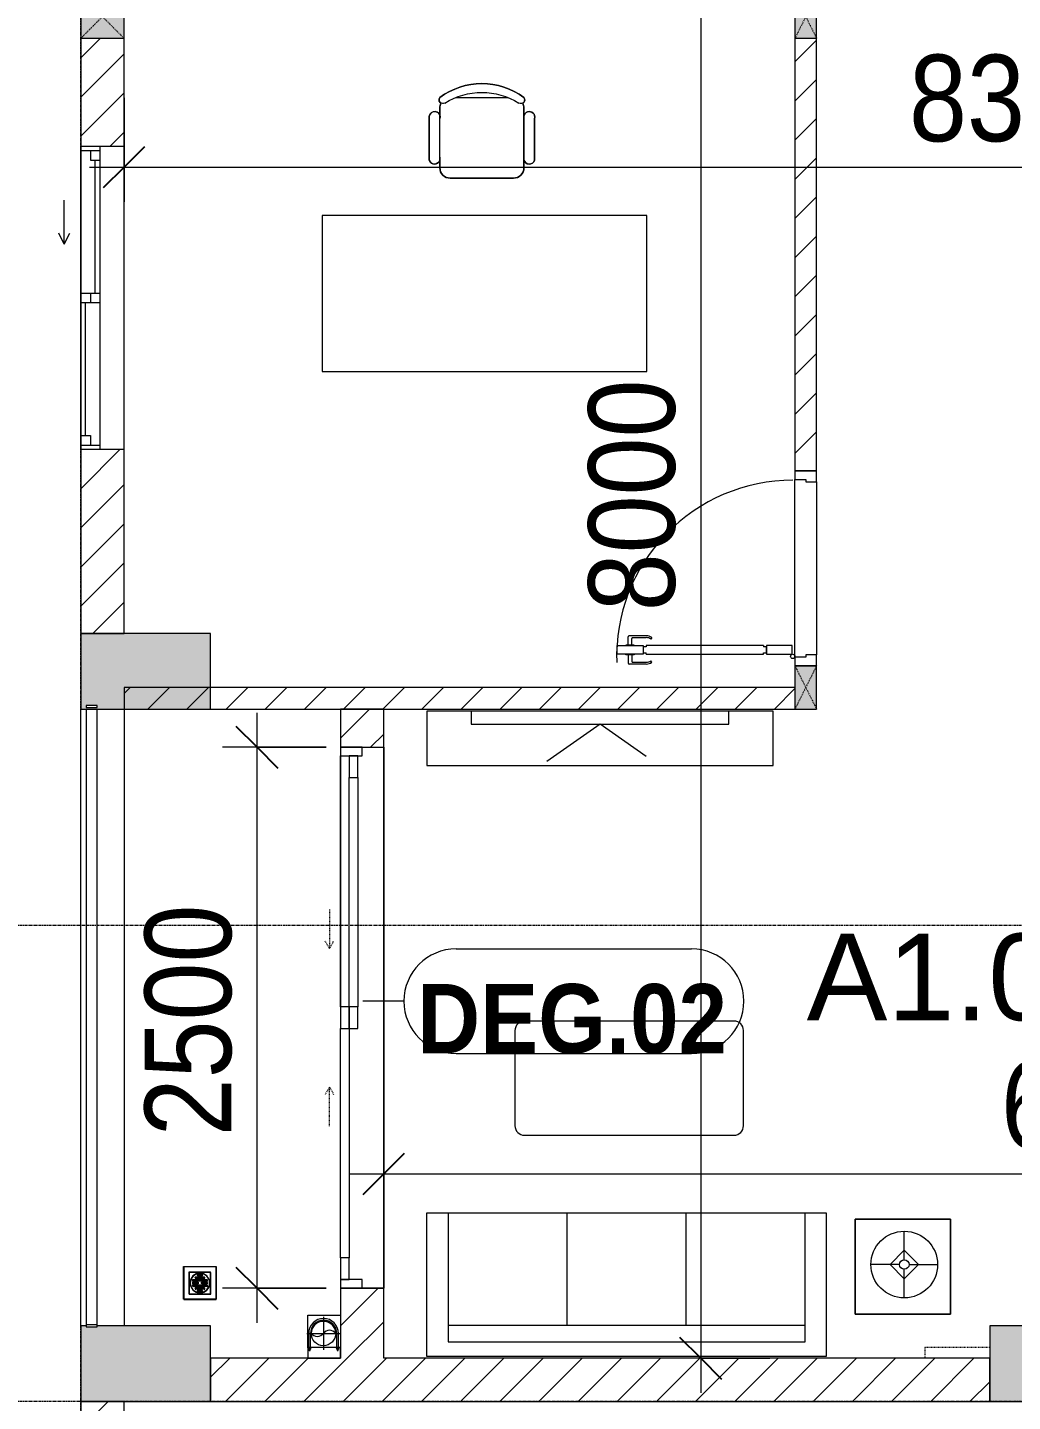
# Model space of a CAD drawing. Header units: millimetres. Extents: x 1591 to 239055, y -15958 to 83255.
# Drawn here: x 129286 to 133838, y 37037 to 43387 of the extents above; entities that cross this region are included whole.
import ezdxf

# ---------------------------------------------------------------- set-up
doc = ezdxf.new("R2010")
doc.units = ezdxf.units.MM
for name, pattern in [('Dash', [6, 3, -3]), ('Dash 1_8_', [6.35, 3.175, -3.175]), ('Grid Line', [22.225, 12.7, -3.175, 3.175, -3.175]), ('IMPORT-CENTER _2_', [40.64, 25.4, -5.08, 5.08, -5.08])]:
    doc.linetypes.add(name, pattern=pattern)
for name, color, linetype, lineweight in [('0-1', 250, 'Continuous', 5), ('A-ANNO-DIMS', 211, 'Continuous', 9), ('A-ANNO-DIMS-160', 211, 'Continuous', 9), ('A-AREA', 32, 'Dash 1_8_', 9), ('A-AREA-IDEN', 2, 'Continuous', 9), ('A-DETL-GENF-1', 9, 'Continuous', 9), ('A-DOOR', 31, 'Continuous', 9), ('A-DOOR-1', 254, 'Continuous', 9), ('A-DOOR-2', 9, 'Continuous', 9), ('A-DOOR-FRAM', 31, 'Continuous', 9), ('A-DOOR-HDLN', 31, 'Dash', 9), ('A-DOOR-IDEN', 31, 'Continuous', 9), ('A-FLOR-2', 9, 'Continuous', 9), ('A-FLOR-HRAL', 11, 'Continuous', 9), ('A-GLAZ', 151, 'Continuous', 9), ('A-WALL', 113, 'Continuous', 9), ('A-WALL-1', 253, 'Continuous', 18), ('A-WALL-2', 9, 'Continuous', 9), ('A-WALL-3', 113, 'Continuous', 18), ('A-WALL-PATT-1', 10, 'Continuous', 9), ('A-WALL-PATT-2', 111, 'Continuous', 9), ('G-IMPT', 8, 'Continuous', 9), ('G-IMPT-2', 8, 'IMPORT-CENTER _2_', 9), ('I-FURN', 30, 'Continuous', 9), ('I-FURN-1', 254, 'Continuous', 9), ('M-EQPM', 50, 'Continuous', 9), ('M-EQPM-1', 254, 'Continuous', 9), ('S-COLS', 52, 'Continuous', 9), ('S-COLS-1', 52, 'Continuous', 5), ('S-COLS-2', 250, 'Continuous', 18), ('S-COLS-3', 254, 'Continuous', 9), ('S-COLS-4', 253, 'Continuous', 18), ('S-COLS-5', 52, 'Continuous', 18), ('S-COLS-HDLN', 52, 'Dash', 9), ('S-COLS-HDLN-1', 9, 'Dash', 9), ('S-GRID-1', 1, 'Grid Line', 9)]:
    doc.layers.add(name, color=color, linetype=linetype, lineweight=lineweight)
doc.styles.add('Arial_13', font='arial_0.ttf', dxfattribs={"height": 400})
doc.styles.add('Arial_B_5', font='arialbd_0.ttf', dxfattribs={"width": 0.9, "height": 320})
doc.styles.add('UTM Avo', font='UTM Avo.ttf', dxfattribs={"width": 0.9, "height": 400})
doc.dimstyles.new('1_Dim_chi_tiet_2_5', dxfattribs={"dimscale": 304.8, "dimtxt": 399.720379, "dimasz": 0.629921, "dimexe": 0.524934, "dimexo": 0.0625, "dimgap": 0.052493, "dimtad": 1, "dimdec": 0, "dimrnd": 5, "dimzin": 0, "dimdsep": 46, "dimtxsty": 'UTM Avo', "dimblk1": 'OBLIQUE', "dimblk2": 'OBLIQUE', "dimsah": 1, "dimcen": 0.09, "dimdle": 0.524934, "dimazin": 0, "dimtfac": 1, "dimtdec": 4, "dimtix": 1, "dimtmove": 0, "dimatfit": 3, "dimfxl": 1.049869, "dimfxlon": 1, "dimtvp": 1, "dimtolj": 1, "dimtzin": 0, "dimarcsym": 2})
doc.dimstyles.new('1_Dim_chi_tiet_2_5_1', dxfattribs={"dimscale": 304.8, "dimtxt": 399.720379, "dimasz": 0.629921, "dimexe": 0.524934, "dimexo": 0.0625, "dimgap": 0.052493, "dimtad": 1, "dimdec": 0, "dimrnd": 5, "dimzin": 0, "dimdsep": 46, "dimtxsty": 'UTM Avo', "dimblk1": 'OBLIQUE', "dimblk2": 'OBLIQUE', "dimsah": 1, "dimcen": 0.09, "dimdle": 0.524934, "dimazin": 0, "dimtfac": 1, "dimtdec": 4, "dimtix": 1, "dimtmove": 0, "dimatfit": 3, "dimfxl": 1.049869, "dimfxlon": 1, "dimtvp": 1, "dimtolj": 1, "dimtzin": 0, "dimarcsym": 2})
pattern_1 = [(45, (0, 0), (-90.50967, 90.50967), [])]
pattern_2 = [(45, (95879.7, 0), (-90.50967, 90.50967), [])]

# ---------------------------------------------------------------- blocks, each defined once
blk = doc.blocks.new('NCV_TKTC_KET CAU_rvt-1-TKCS_MB TẦNG 6-8')
at = {"layer": 'S-COLS-1'}
h = blk.add_hatch(color=256, dxfattribs=at)
h.paths.add_polyline_path([(33652.6, 40236.9), (34252.6, 40236.9), (34252.6, 40586.9), (33652.6, 40586.9)])
h.paths.add_polyline_path([(33727.6, 40243.7), (33677.6, 40243.7), (33677.6, 40253.7), (33727.6, 40253.7)])
for points in [[(33652.6, 37036.9), (34252.6, 37036.9), (34252.6, 37386.9), (33727.6, 37386.9), (33727.6, 37381.9), (33677.6, 37381.9), (33677.6, 37386.9), (33652.6, 37386.9), (33652.6, 37376.6)], [(38852.6, 37036.9), (38852.6, 37386.9), (37852.6, 37386.9), (37852.6, 37036.9), (38381.5, 37036.9)]]:
    blk.add_hatch(color=256, dxfattribs=at).paths.add_polyline_path(points)
at = {"layer": 'S-COLS-2'}
for p, q in [((34252.6, 40586.9), (33652.6, 40586.9)), ((33652.6, 40586.9), (33652.6, 40236.9)), ((34252.6, 40236.9), (34252.6, 40586.9)), ((33652.6, 40236.9), (34252.6, 40236.9)), ((33677.6, 37386.9), (33652.6, 37386.9)), ((33652.6, 37386.9), (33652.6, 37036.9)), ((34252.6, 37386.9), (33727.6, 37386.9)), ((34252.6, 37036.9), (34252.6, 37386.9)), ((38852.6, 37386.9), (37852.6, 37386.9)), ((37852.6, 37386.9), (37852.6, 37036.9)), ((33652.6, 37036.9), (34252.6, 37036.9)), ((37852.6, 37036.9), (38852.6, 37036.9))]:
    blk.add_line(p, q, dxfattribs=at)
blk = doc.blocks.new('DOOR_CW_01 CANH MO-PANEL KINH - DIW_01-900x2200-CỬA GỖ VÂN LAMINATE-553393-TKCS_MB TẦNG 6-8')
at = {"layer": 'A-DETL-GENF-1'}
for p, q in [((-399, 831.8), (-397, 831.8)), ((-399, 792.2), (-399, 831.8)), ((-397, 872), (-357, 872)), ((-397, 752), (-397, 872)), ((-397, 792.2), (-397, 831.8)), ((-357, 872), (-357, 752)), ((-357, 792.2), (-357, 831.8)), ((-355, 831.8), (-357, 831.8)), ((-355, 792.2), (-355, 831.8)), ((-442, 737), (-442, 816.5)), ((-399, 820.5), (-438, 820.5)), ((-434, 799.5), (-434, 737)), ((-399, 803.5), (-430, 803.5)), ((-397, 792.2), (-399, 792.2)), ((-357, 792.2), (-355, 792.2)), ((-355, 820.5), (-316, 820.5)), ((-355, 803.5), (-324, 803.5)), ((-320, 799.5), (-320, 737)), ((-312, 737), (-312, 816.5)), ((-433.9, 711.2), (-427.3, 715.8)), ((-357, 752), (-397, 752)), ((-397, 738), (-391, 738)), ((-397, 738), (-397, 196)), ((-363, 752), (-391, 752)), ((-391, 752), (-391, 738)), ((-363, 738), (-363, 752)), ((-357, 738), (-363, 738)), ((-357, 196), (-357, 738)), ((-320.1, 711.2), (-326.7, 715.8)), ((-397, 196), (-391, 196)), ((-391, 196), (-391, 182)), ((-357, 196), (-363, 196)), ((-363, 182), (-363, 196)), ((-357, 182), (-397, 182)), ((-397, 182), (-397, 62)), ((-391, 182), (-363, 182)), ((-357, 62), (-357, 182)), ((-397, 62), (-357, 62))]:
    blk.add_line(p, q, dxfattribs=at)
blk.add_circle((-407, 60), 10, dxfattribs=at)
for centre, radius, start, end in [((-407, 60), 814, 360, 92), ((-438, 816.5), 4, 90, 180), ((-430, 799.5), 4, 90, 180), ((-324, 799.5), 4, 360, 90), ((-316, 816.5), 4, 0, 90), ((-397, 737), 45, 180, 215), ((-397, 737), 37, 180, 215), ((-357, 737), 37, 325, 0), ((-357, 737), 45, 325, 0)]:
    blk.add_arc(centre, radius, start, end, dxfattribs=at)
at = {"layer": 'A-DOOR-2'}
for p, q in [((-410, 50), (-450, 50)), ((-450, 50), (-450, -50)), ((-410, 0), (-410, 50)), ((-400, 0), (-410, 0)), ((-407, 50), (-382, 50)), ((-400, -50), (-400, 0)), ((410, 0), (400, 0)), ((400, 0), (400, -50)), ((450, 50), (410, 50)), ((410, 50), (410, 0)), ((450, -50), (450, 50)), ((-450, -50), (-400, -50)), ((400, -50), (450, -50))]:
    blk.add_line(p, q, dxfattribs=at)
blk = doc.blocks.new('BAN LV A - BAN LV A_dwg_ban hoc2-348006-TKCS_MB TẦNG 6-8')
at = {"layer": 'I-FURN'}
for p, q in [((-194.4, 388.8), (-194.4, 113.4)), ((145.8, 437.4), (-145.8, 437.4)), ((194.4, 113.4), (194.4, 388.8)), ((-243, 354.4), (-243, 162)), ((194.4, 351.4), (194.4, 150.8)), ((243.7, 162), (243.7, 354.4)), ((-120.5, 64.8), (120.5, 64.8))]:
    blk.add_line(p, q, dxfattribs=at)
at = {"layer": 'I-FURN', "flags": 128}
blk.add_lwpolyline([(-737.8, 610.5), (-737.8, 1330.5), (-154.9, 1330.5), (762.2, 1330.5), (762.2, 610.5)], close=True, dxfattribs=at)
at = {"layer": 'I-FURN'}
for centre, radius, start, end in [((-145.8, 388.8), 48.6, 90, 180), ((145.8, 388.8), 48.6, 360, 90), ((-218.7, 347.3), 25.3, 343.7398, 163.7398), ((219.4, 347.3), 25.3, 16.2602, 170.70537), ((-218.7, 154.9), 25.3, 163.7398, 16.2602), ((219.4, 154.9), 25.3, 189.29463, 16.2602), ((-180.2, 75.4), 17.8, 57.97259, 216.69006), ((-145.8, 113.4), 48.6, 180, 207.58444), ((0, 324), 324, 233.1301, 306.8699), ((0, 359.3), 318.2, 237.57575, 302.42425), ((180.2, 75.4), 17.8, 323.30994, 122.02741), ((145.8, 113.4), 48.6, 332.41556, 0)]:
    blk.add_arc(centre, radius, start, end, dxfattribs=at)
blk = doc.blocks.new('BAN LV A - BAN LV A_dwg-348005-TKCS_MB TẦNG 6-8')
at = {"extrusion": (0, 0, -1), "zscale": -1, "rotation": 180}
blk.add_blockref('BAN LV A - BAN LV A_dwg_ban hoc2-348006-TKCS_MB TẦNG 6-8', (-729, 1383.7), dxfattribs=at)
blk = doc.blocks.new('BAN LV A - BAN LV A-348231-TKCS_MB TẦNG 6-8')
at = {"layer": 'I-FURN-1'}
for p, q in [((534.6, 1270.3), (534.6, 1235.9)), ((923.4, 1232.9), (923.4, 1270.3)), ((486, 1221.7), (486, 1029.3)), ((972.7, 1029.3), (972.7, 1221.7)), ((534.6, 1029.3), (534.6, 994.9)), ((923.4, 994.9), (923.4, 1032.3)), ((583.2, 946.3), (874.8, 946.3)), ((1491.2, 773.2), (-8.8, 773.2)), ((-8.8, 773.2), (-8.8, 53.2)), ((1491.2, 53.2), (1491.2, 773.2)), ((-8.8, 53.2), (1491.2, 53.2))]:
    blk.add_line(p, q, dxfattribs=at)
for centre, radius, start, end in [((729, 1059.7), 324, 53.1301, 126.8699), ((548.9, 1308.3), 17.8, 143.30994, 240.59603), ((583.2, 1270.3), 48.6, 152.41556, 180), ((909.2, 1308.3), 17.8, 299.40397, 36.69006), ((874.8, 1270.3), 48.6, 360, 27.58444), ((510.3, 1228.8), 25.3, 16.2602, 196.2602), ((948.4, 1228.8), 25.3, 343.7398, 170.70537), ((510.3, 1036.4), 25.3, 196.2602, 343.7398), ((948.4, 1036.4), 25.3, 189.29463, 343.7398), ((583.2, 994.9), 48.6, 180, 270), ((874.8, 994.9), 48.6, 270, 360)]:
    blk.add_arc(centre, radius, start, end, dxfattribs=at)
blk.add_blockref('BAN LV A - BAN LV A_dwg-348005-TKCS_MB TẦNG 6-8', (0, 0))
blk = doc.blocks.new('THU NUOC - THU NUOC-455054-TKCS_MB TẦNG 6-8')
at = {"layer": 'M-EQPM-1'}
for p, q in [((-66.3, -70.6), (-66.3, 79.4)), ((-66.3, 79.4), (83.7, 79.4)), ((83.7, 79.4), (83.7, -70.6)), ((58.7, 54.4), (-41.3, 54.4)), ((-41.3, 54.4), (-41.3, -45.6)), ((-23.3, 19.6), (40.9, 19.6)), ((40.9, 13.6), (-23.3, 13.6)), ((-23.3, 7.2), (0.7, 7.2)), ((0.7, 1.2), (-23.3, 1.2)), ((-11, 32.1), (28.5, 32.1)), ((28.5, 26.1), (-11, 26.1)), ((-1.1, 44.5), (18.5, 44.5)), ((18.5, 38.5), (-1.1, 38.5)), ((0.7, 7.2), (0.7, 1.2)), ((16.7, 1.2), (16.7, 7.2)), ((16.7, 7.2), (40.9, 7.2)), ((40.9, 1.2), (16.7, 1.2)), ((58.7, -45.6), (58.7, 54.4)), ((-41.3, -45.6), (58.7, -45.6)), ((-23.3, -4.8), (40.9, -4.8)), ((40.9, -10.8), (-23.3, -10.8)), ((-11, -17.3), (28.5, -17.3)), ((28.5, -23.3), (-11, -23.3)), ((-1.1, -29.6), (18.5, -29.6)), ((18.5, -35.6), (-1.1, -35.6)), ((83.7, -70.6), (-66.3, -70.6))]:
    blk.add_line(p, q, dxfattribs=at)
for centre, radius, start, end in [((8.7, 4.4), 45, 0, 180), ((8.7, 4.4), 45, 360, 180), ((8.7, 4.4), 45, 180, 0), ((8.7, 4.4), 45, 180, 360), ((-23.3, 16.6), 3, 90, 270), ((-23.3, 4.2), 3, 90, 270), ((-11, 29.1), 3, 90, 270), ((-1.1, 41.5), 3, 90, 270), ((18.5, 41.5), 3, 270, 90), ((28.5, 29.1), 3, 270, 90), ((40.9, 16.6), 3, 270, 90), ((40.9, 4.2), 3, 270, 90), ((-23.3, -7.8), 3, 90, 270), ((-11, -20.3), 3, 90, 270), ((-1.1, -32.6), 3, 90, 270), ((18.5, -32.6), 3, 270, 90), ((28.5, -20.3), 3, 270, 90), ((40.9, -7.8), 3, 270, 90)]:
    blk.add_arc(centre, radius, start, end, dxfattribs=at)
blk = doc.blocks.new('G1_SOF - BO TRU - 100x200-745959-TKCS_MB TẦNG 6-8')
at = {"layer": 'S-COLS'}
blk.add_hatch(color=256, dxfattribs=at).paths.add_polyline_path([(-50, 100), (-50, -100), (50, -100), (50, 100)])
at = {"layer": 'S-COLS-4'}
for p, q in [((50, 100), (-50, 100)), ((-50, 100), (-50, -100)), ((50, -100), (50, 100)), ((-50, -100), (50, -100))]:
    blk.add_line(p, q, dxfattribs=at)
at = {"layer": 'S-COLS-HDLN-1'}
for p, q in [((50, 100), (-50, -100)), ((-50, 100), (50, -100))]:
    blk.add_line(p, q, dxfattribs=at)
blk = doc.blocks.new('LOBBY_SOFA_1 - LOBBY_SOFA_1-901220-TKCS_MB TẦNG 6-8')
at = {"layer": 'I-FURN'}
for p, q in [((-2556, 0), (-2556, -660)), ((-708, 0), (-2556, 0)), ((-708, -660), (-708, 0)), ((-2457, -66), (-2457, -660)), ((-807, -66), (-2457, -66)), ((-807, -660), (-807, -66)), ((-807, -143), (-2457, -143)), ((-1907, -143), (-1907, -660)), ((-1357, -143), (-1357, -660)), ((-3128.2, -193.5), (-2688.2, -193.5)), ((-3128.2, -633.5), (-3128.2, -193.5)), ((-2688.2, -193.5), (-2688.2, -633.5)), ((-2915.4, -269), (-2915.4, -401)), ((-2915.4, -357), (-2981.4, -423)), ((-2849.4, -423), (-2915.4, -357)), ((-2937.4, -423), (-3069.4, -423)), ((-2981.4, -423), (-2915.4, -489)), ((-2915.4, -489), (-2849.4, -423)), ((-2893.4, -423), (-2761.4, -423)), ((-2915.4, -445), (-2915.4, -577)), ((-2688.2, -633.5), (-3128.2, -633.5)), ((-2556, -660), (-708, -660)), ((-2172.3, -1064.5), (-2172.3, -1504.5)), ((-1160.3, -1020.5), (-2128.3, -1020.5)), ((-1116.3, -1504.5), (-1116.3, -1064.5)), ((-2128.3, -1548.5), (-1160.3, -1548.5))]:
    blk.add_line(p, q, dxfattribs=at)
for radius in [154, 22]:
    blk.add_circle((-2915.4, -423), radius, dxfattribs=at)
for centre, start, end in [((-2128.3, -1064.5), 90, 180), ((-1160.3, -1064.5), 0, 90), ((-2128.3, -1504.5), 180, 270), ((-1160.3, -1504.5), 270, 0)]:
    blk.add_arc(centre, 44, start, end, dxfattribs=at)
at = {"layer": 'I-FURN-1'}
for p, q in [((-708, 0), (-2556, 0)), ((-2556, 0), (-2556, -660)), ((-708, -660), (-708, 0)), ((-2688.2, -193.5), (-3128.2, -193.5)), ((-3128.2, -193.5), (-3128.2, -633.5)), ((-2688.2, -633.5), (-2688.2, -193.5)), ((-3128.2, -633.5), (-2688.2, -633.5)), ((-2556, -660), (-708, -660)), ((-2172.3, -1064.5), (-2172.3, -1504.5)), ((-1160.3, -1020.5), (-2128.3, -1020.5)), ((-1116.3, -1504.5), (-1116.3, -1064.5)), ((-2128.3, -1548.5), (-1160.3, -1548.5))]:
    blk.add_line(p, q, dxfattribs=at)
for centre, start, end in [((-2128.3, -1064.5), 90, 180), ((-1160.3, -1064.5), 0, 90), ((-2128.3, -1504.5), 180, 270), ((-1160.3, -1504.5), 270, 0)]:
    blk.add_arc(centre, 44, start, end, dxfattribs=at)
blk = doc.blocks.new('RES_BAN AN - RES_BAN AN-901223-TKCS_MB TẦNG 6-8')
at = {"layer": 'I-FURN-1'}
for p, q in [((1600, 0), (0, 0)), ((0, 0), (0, -250)), ((1600, -250), (1600, 0)), ((0, -250), (1600, -250))]:
    blk.add_line(p, q, dxfattribs=at)
blk = doc.blocks.new('KE TIVI-2 - KE TIVI-2-885819-TKCS_MB TẦNG 6-8')
at = {"layer": 'I-FURN-1'}
for p, q in [((-595.6, 0), (-595.6, -60)), ((595.6, 0), (-595.6, 0)), ((-595.6, -60), (595.6, -60)), ((0, -60), (-245.7, -232.1)), ((213, -209.1), (0, -60)), ((595.6, -60), (595.6, 0))]:
    blk.add_line(p, q, dxfattribs=at)
blk = doc.blocks.new('NCV_TKTC_TANG 6 - 8_rvt-2-TKCS_MB TẦNG 6-8')
at = {"layer": 'A-WALL-PATT-1'}
h = blk.add_hatch(dxfattribs=at)
h.set_pattern_fill('FP_1', color=256, style=0, pattern_type=2)
h.set_pattern_definition(pattern_1)
h.paths.add_polyline_path([(37052.6, 40436.9), (37052.6, 40437.3), (36953, 40436.9)])
h.paths.add_polyline_path([(36952.6, 41337.3), (37052.6, 41337.3), (37052.6, 43336.5), (36952.6, 43336.5), (36952.6, 41609.2)])
h = blk.add_hatch(dxfattribs=at)
h.set_pattern_fill('FP_1', color=256, style=0, pattern_type=2)
h.set_pattern_definition(pattern_1)
h.paths.add_polyline_path([(36952.6, 40236.9), (36952.6, 40336.9), (33852.6, 40336.9), (33852.6, 40236.9), (36769.5, 40236.9)])
at = {"layer": 'A-FLOR-2'}
for p, q in [((36952.6, 40477.3), (36952.6, 41297.3)), ((37052.6, 41287.3), (37052.6, 40487.3)), ((34852.6, 40020.3), (34852.6, 38860.3)), ((35052.6, 40060.3), (35052.6, 37560.3)), ((35052.6, 37560.7), (35052.6, 40060.3)), ((34952.6, 37560.7), (35052.6, 37560.7))]:
    blk.add_line(p, q, dxfattribs=at)
at = {"layer": 'A-WALL-1'}
for p, q in [((36952.6, 43336.5), (36952.6, 41337.3)), ((37052.6, 43336.5), (36952.6, 43336.5)), ((37052.6, 41337.3), (37052.6, 43336.5)), ((36952.6, 41337.3), (37052.6, 41337.3)), ((37052.6, 40437.3), (36952.6, 40437.3)), ((36952.6, 40336.9), (33852.6, 40336.9)), ((33852.6, 40336.9), (33852.6, 40236.9)), ((33852.6, 40236.9), (36952.6, 40236.9))]:
    blk.add_line(p, q, dxfattribs=at)
at = {"layer": 'A-WALL-2'}
for p, q in [((36952.6, 40477.3), (36952.6, 41297.3)), ((37052.6, 41287.3), (37052.6, 40487.3))]:
    blk.add_line(p, q, dxfattribs=at)
at = {"layer": 'A-DOOR-1', "rotation": 89.99999999999889}
blk.add_blockref('DOOR_CW_01 CANH MO-PANEL KINH - DIW_01-900x2200-CỬA GỖ VÂN LAMINATE-553393-TKCS_MB TẦNG 6-8', (37002.6, 40887.3), dxfattribs=at)
at = {"layer": 'I-FURN-1'}
for name, p in [('BAN LV A - BAN LV A-348231-TKCS_MB TẦNG 6-8', (34776.9, 41744.2)), ('RES_BAN AN - RES_BAN AN-901223-TKCS_MB TẦNG 6-8', (35252.2, 40226.9)), ('KE TIVI-2 - KE TIVI-2-885819-TKCS_MB TẦNG 6-8', (36052.2, 40226.9))]:
    blk.add_blockref(name, p, dxfattribs=at)
at = {"layer": 'I-FURN-1', "rotation": 180}
blk.add_blockref('LOBBY_SOFA_1 - LOBBY_SOFA_1-901220-TKCS_MB TẦNG 6-8', (34542.6, 37246.9), dxfattribs=at)
at = {"layer": 'M-EQPM-1'}
blk.add_blockref('THU NUOC - THU NUOC-455054-TKCS_MB TẦNG 6-8', (34193.8, 37580.9), dxfattribs=at)
at = {"layer": 'S-COLS-3'}
for p in [(37002.6, 43436.9), (37002.6, 40336.9)]:
    blk.add_blockref('G1_SOF - BO TRU - 100x200-745959-TKCS_MB TẦNG 6-8', p, dxfattribs=at)
blk = doc.blocks.new('G1_SOF - BO TRU - 200x200-3056268-TKCS_MB TẦNG 6-8')
at = {"layer": 'S-COLS'}
blk.add_hatch(color=256, dxfattribs=at).paths.add_polyline_path([(100, -100), (100, 100), (-100, 100), (-100, -100)])
at = {"layer": 'S-COLS-5'}
for p, q in [((100, 100), (-100, 100)), ((-100, 100), (-100, -100)), ((100, -100), (100, 100)), ((-100, -100), (100, -100))]:
    blk.add_line(p, q, dxfattribs=at)
at = {"layer": 'S-COLS-HDLN'}
for p, q in [((100, 100), (-100, -100)), ((-100, 100), (100, -100))]:
    blk.add_line(p, q, dxfattribs=at)
blk = doc.blocks.new('TKTC_XREF_251221_MB TANG 2-7 - TKTC_XREF_260130_MB TANG 2-5_dwg_$cc-4746808-TKCS_MB TẦNG 6-8')
at = {"layer": 'G-IMPT-2'}
for p, q in [((0, -0.673), (0, 0.673)), ((-0.673, 0), (0.673, 0))]:
    blk.add_line(p, q, dxfattribs=at)
at = {"layer": 'M-EQPM'}
blk.add_circle((0, 0), 0.5, dxfattribs=at)
for centre, radius, start, end in [((0, 0), 0.5, 90, 270), ((0.188, 0.25), 0.313, 126.8699, 233.1301), ((-0.188, -0.25), 0.313, 306.8699, 53.1301)]:
    blk.add_arc(centre, radius, start, end, dxfattribs=at)
blk = doc.blocks.new('TKTC_XREF_251221_MB TANG 2-7 - TKTC_XREF_260130_MB TANG 2-5_dwg_CUM U_DN100-4746796-TKCS_MB TẦNG 6-8')
at = {"layer": 'G-IMPT'}
blk.add_hatch(color=256, dxfattribs=at).paths.add_polyline_path([(0, 61), (0, 57), (14.8, 55.1), (28.5, 49.4), (40.3, 40.3), (49.4, 28.5), (55.1, 14.8), (57, 0), (55.1, -14.8), (49.4, -28.5), (40.3, -40.3), (28.5, -49.4), (14.8, -55.1), (0, -57), (0, -61), (15.8, -58.9), (30.5, -52.8), (43.1, -43.1), (52.8, -30.5), (58.9, -15.8), (61, 0), (58.9, 15.8), (52.8, 30.5), (43.1, 43.1), (30.5, 52.8), (15.8, 58.9)])
for p, q in [((-79.1, 66.6), (-79.1, 63.4)), ((-76.6, 66.6), (-76.6, 63.4)), ((-74.6, 66.6), (-74.6, 63.4)), ((-72.7, 69.3), (-72.7, 60.7)), ((-66.9, 67.9), (-71.7, 67.9)), ((-65, 69), (0, 69)), ((-66.9, 62.1), (-71.7, 62.1)), ((-79.1, -63.4), (-79.1, -66.6)), ((-76.6, -63.4), (-76.6, -66.6)), ((-74.6, -63.4), (-74.6, -66.6)), ((-72.7, -60.7), (-72.7, -69.3)), ((-66.9, -62.1), (-71.7, -62.1)), ((-66.9, -67.9), (-71.7, -67.9)), ((-65, -69), (0, -69))]:
    blk.add_line(p, q, dxfattribs=at)
at = {"layer": 'G-IMPT', "flags": 128}
for points in [[(-72.7, 67.6), (-78.1, 67.6), (-78.1, 62.4), (-72.7, 62.4)], [(-71.7, 59.2), (-66.9, 59.2), (-66.9, 70.8), (-71.7, 70.8)], [(-66.9, 70.8), (-66.9, 72.7), (-65, 72.7), (-65, 57.3), (-66.9, 57.3), (-66.9, 59.2)], [(-65, 61), (0, 61), (0, 57)], [(-72.7, -62.4), (-78.1, -62.4), (-78.1, -67.6), (-72.7, -67.6)], [(-71.7, -70.8), (-66.9, -70.8), (-66.9, -59.2), (-71.7, -59.2)], [(-66.9, -59.2), (-66.9, -57.3), (-65, -57.3), (-65, -72.7), (-66.9, -72.7), (-66.9, -70.8)], [(-65, -61), (0, -61), (0, -57)]]:
    blk.add_lwpolyline(points, dxfattribs=at)
at = {"layer": 'G-IMPT'}
for centre, radius, start, end in [((-78.1, 66.6), 0.96, 90, 180), ((-71.1, 69.3), 1.56, 112.61986, 247.38014), ((-67.9, 65), 4.8, 143.1301, 216.8699), ((0, 0), 69, 270, 90), ((-78.1, 63.4), 0.96, 180, 270), ((-71.1, 60.7), 1.56, 112.61986, 247.38014), ((0, 0), 61, 270, 90), ((0, 0), 57, 270, 90), ((-78.1, -63.4), 0.96, 90, 180), ((-71.1, -60.7), 1.56, 112.61986, 247.38014), ((-67.9, -65), 4.8, 143.1301, 216.8699), ((-78.1, -66.6), 0.96, 180, 270), ((-71.1, -69.3), 1.56, 112.61986, 247.38014)]:
    blk.add_arc(centre, radius, start, end, dxfattribs=at)
blk = doc.blocks.new('TKTC_XREF_251221_MB TANG 2-7 - TKTC_XREF_260130_MB TANG 2-5_dwg_THU NUOC - THU NUOC-444531-TKCS_MB TẦNG 1-4746804-TKCS_MB TẦNG 6-8')
at = {"layer": 'G-IMPT'}
for p, q in [((-23.3, 10.8), (40.9, 10.8)), ((40.9, 4.8), (-23.3, 4.8)), ((-11, 23.3), (28.5, 23.3)), ((28.5, 17.3), (-11, 17.3)), ((-1.1, 35.6), (18.5, 35.6)), ((18.5, 29.6), (-1.1, 29.6)), ((-23.3, -13.6), (40.9, -13.6)), ((40.9, -19.6), (-23.3, -19.6)), ((-11, -26.1), (28.5, -26.1)), ((28.5, -32.1), (-11, -32.1)), ((-1.1, -38.5), (18.5, -38.5)), ((18.5, -44.5), (-1.1, -44.5))]:
    blk.add_line(p, q, dxfattribs=at)
at = {"layer": 'G-IMPT', "flags": 128}
for points in [[(83.7, -79.4), (83.7, 70.6), (-66.3, 70.6), (-66.3, -79.4)], [(58.7, -54.4), (58.7, 45.6), (-41.3, 45.6), (-41.3, -54.4)]]:
    blk.add_lwpolyline(points, close=True, dxfattribs=at)
for points in [[(-23.3, -1.2), (0.7, -1.2), (0.7, -7.2), (-23.3, -7.2)], [(40.9, -7.2), (16.7, -7.2), (16.7, -1.2), (40.9, -1.2)]]:
    blk.add_lwpolyline(points, dxfattribs=at)
at = {"layer": 'G-IMPT'}
for centre, radius, start, end in [((8.7, -4.4), 45, 360, 180), ((8.7, -4.4), 45, 360, 180), ((-23.3, 7.8), 3, 90, 270), ((-11, 20.3), 3, 90, 270), ((-1.1, 32.6), 3, 90, 270), ((18.5, 32.6), 3, 270, 90), ((28.5, 20.3), 3, 270, 90), ((40.9, 7.8), 3, 270, 90), ((8.7, -4.4), 45, 180, 360), ((8.7, -4.4), 45, 180, 360), ((-23.3, -4.2), 3, 90, 270), ((-23.3, -16.6), 3, 90, 270), ((-11, -29.1), 3, 90, 270), ((-1.1, -41.5), 3, 90, 270), ((18.5, -41.5), 3, 270, 90), ((28.5, -29.1), 3, 270, 90), ((40.9, -4.2), 3, 270, 90), ((40.9, -16.6), 3, 270, 90)]:
    blk.add_arc(centre, radius, start, end, dxfattribs=at)
blk = doc.blocks.new('TKTC_XREF_251221_MB TANG 2-7 - TKTC_XREF_251221_MB TANG 2-7-2039446-TKCS_MB TẦNG 6-8')
at = {"layer": 'M-EQPM'}
for p, q in [((1049.4, 20199.8), (1199.8, 20199.8)), ((1049.4, 20050.1), (1049.4, 20199.8)), ((1199.8, 20199.8), (1199.8, 20050.1)), ((1049.2, 20050), (1049.5, 20000.2)), ((1199.6, 20050), (1049.2, 20050)), ((1199.8, 20050.1), (1049.4, 20050.1)), ((1200, 20000.2), (1199.6, 20050)), ((1049.5, 20000.2), (1200, 20000.2))]:
    blk.add_line(p, q, dxfattribs=at)
blk.add_blockref('TKTC_XREF_251221_MB TANG 2-7 - TKTC_XREF_260130_MB TANG 2-5_dwg_THU NUOC - THU NUOC-444531-TKCS_MB TẦNG 1-4746804-TKCS_MB TẦNG 6-8', (542.3, 20351.2))
for name, p, xscale, yscale, zscale, rotation in [('TKTC_XREF_251221_MB TANG 2-7 - TKTC_XREF_260130_MB TANG 2-5_dwg_$cc-4746808-TKCS_MB TẦNG 6-8', (1121, 20115), 113.7150000000073, 113.7150000000073, 113.7150000000073, 269.9990086637467), ('TKTC_XREF_251221_MB TANG 2-7 - TKTC_XREF_260130_MB TANG 2-5_dwg_CUM U_DN100-4746796-TKCS_MB TẦNG 6-8', (1121.9, 20115), 0.9975000000000007, 0.9975000000000007, 0.9975000000000007, 90.00099133829461)]:
    blk.add_blockref(name, p, dxfattribs=dict(xscale=xscale, yscale=yscale, zscale=zscale, rotation=rotation))
blk = doc.blocks.new('1_FAMILY RVT - W01-WxH 1400x1400xmm-389822-TKCS_MB TẦNG 6-8')
at = {"layer": 'A-GLAZ'}
for p, q in [((248.4, 172.39), (299.2, 197.79)), ((248.4, 172.39), (299.2, 146.99)), ((248.4, 172.39), (451.6, 172.39)), ((-700, 96.19), (-700, -103.81)), ((700, 96.19), (-700, 96.19)), ((-700, 96.19), (-636.5, 96.19)), ((-680.95, 96.19), (-680.95, 7.29)), ((-636.5, 96.19), (-22.225, 96.19)), ((-636.5, 96.19), (-636.5, 51.74)), ((-636.5, 73.965), (-22.225, 73.965)), ((-22.225, 7.29), (-22.225, 96.19)), ((-22.225, 96.19), (22.225, 96.19)), ((22.225, 96.19), (680.95, 96.19)), ((22.225, 96.19), (22.225, 7.29)), ((680.95, 96.19), (700, 96.19)), ((680.95, 96.19), (680.95, 7.29)), ((700, -103.81), (700, 96.19)), ((-700, 7.29), (-680.95, 7.29)), ((-636.5, 51.74), (-680.95, 51.74)), ((-680.95, 7.29), (-22.225, 7.29)), ((22.225, 51.74), (-22.225, 51.74)), ((-22.225, 7.29), (22.225, 7.29)), ((22.225, 29.515), (636.5, 29.515)), ((22.225, 7.29), (636.5, 7.29)), ((636.5, 51.74), (636.5, 7.29)), ((680.95, 51.74), (636.5, 51.74)), ((636.5, 7.29), (700, 7.29)), ((-700, -103.81), (700, -103.81))]:
    blk.add_line(p, q, dxfattribs=at)
blk = doc.blocks.new('Railing - 50 x 10mm-1251311-TKCS_MB TẦNG 6-8')
at = {"layer": 'A-FLOR-HRAL'}
for p, q in [((25, 5), (-25, 5)), ((-25, 5), (-25, -5)), ((25, -5), (25, 5)), ((-25, -5), (25, -5))]:
    blk.add_line(p, q, dxfattribs=at)
blk = doc.blocks.new('Railing - Railing-3828378-TKCS_MB TẦNG 6-8')
at = {"layer": 'A-FLOR-HRAL'}
for p, q in [((33677.6, 40236.9), (33677.6, 37391.9)), ((33727.6, 37391.9), (33727.6, 40236.9))]:
    blk.add_line(p, q, dxfattribs=at)
for p in [(33702.6, 40248.7), (33702.6, 37386.9)]:
    blk.add_blockref('Railing - 50 x 10mm-1251311-TKCS_MB TẦNG 6-8', p)
blk = doc.blocks.new('DEG_02-DEG_03 - DEG_02-2500x2400mm-CỬA ĐI 02 CÁNH TRƯỢT-625766-TKCS_MB TẦNG 6-8')
at = {"layer": 'A-DOOR'}
for p, q in [((-1110, 100), (-1210, 100)), ((-1210, 100), (-1210, 60)), ((-1110, 60), (-1110, 100)), ((-1110, 100), (-50, 100)), ((50, 100), (-50, 100)), ((-50, 100), (-50, 60)), ((50, 60), (50, 100)), ((-1210, 60), (-1110, 60)), ((-50, 60), (-1110, 60)), ((50, 60), (-50, 60)), ((-50, 60), (-50, 20)), ((-50, 60), (50, 60)), ((-50, 20), (50, 20)), ((50, 20), (50, 60)), ((50, 60), (1110, 60)), ((1110, 20), (50, 20)), ((1210, 60), (1110, 60)), ((1110, 60), (1110, 20)), ((1110, 20), (1210, 20)), ((1210, 20), (1210, 60))]:
    blk.add_line(p, q, dxfattribs=at)
at = {"layer": 'A-DOOR-FRAM'}
for p, q in [((-1210, 100), (-1250, 100)), ((-1250, 100), (-1250, 0)), ((-1210, 0), (-1210, 100)), ((1250, 100), (1210, 100)), ((1210, 100), (1210, 0)), ((1250, 0), (1250, 100)), ((-1250, 0), (-1210, 0)), ((1210, 0), (1250, 0))]:
    blk.add_line(p, q, dxfattribs=at)
at = {"layer": 'A-DOOR-HDLN'}
for p, q in [((-500.4, 151.1), (-320.4, 151.1)), ((-320.4, 151.1), (-355, 171.1)), ((-320.4, 151.1), (-355, 131.1)), ((320.4, 151.1), (355, 171.1)), ((320.4, 151.1), (355, 131.1)), ((500.4, 151.1), (320.4, 151.1))]:
    blk.add_line(p, q, dxfattribs=at)
blk = doc.blocks.new('DIMBLOCK87-TKCS_MB TẦNG 6-8')
at = {"layer": 'A-ANNO-DIMS-160'}
for p, q in [((130932.3, 38408.4), (130932.3, 37928.4)), ((130932.3, 38088.4), (130932.3, 38408.4)), ((137732.3, 38408.4), (137732.3, 37928.4)), ((137732.3, 38088.4), (137732.3, 38408.4)), ((130772.3, 38088.4), (137892.3, 38088.4))]:
    blk.add_line(p, q, dxfattribs=at)
at = {"layer": 'A-ANNO-DIMS-160', "lineweight": 25}
for p, q in [((130932.3, 38088.4), (131028.3, 38184.4)), ((137732.3, 38088.4), (137828.3, 38184.4)), ((130932.3, 38088.4), (130836.3, 37992.4)), ((137732.3, 38088.4), (137636.3, 37992.4))]:
    blk.add_line(p, q, dxfattribs=at)
at = {"layer": 'A-ANNO-DIMS-160', "color": 0, "insert": (133784.5, 38608), "char_height": 400, "width": 1314.636, "attachment_point": 1, "line_spacing_factor": 1.110334, "style": 'UTM Avo'}
blk.add_mtext('6800', dxfattribs=at)
blk = doc.blocks.new('_Oblique')
at = {"color": 0, "linetype": 'ByBlock', "lineweight": -2}
blk.add_line((-0.5, -0.5), (0.5, 0.5), dxfattribs=at)
blk = doc.blocks.new('DIMBLOCK88-TKCS_MB TẦNG 6-8')
at = {"layer": 'A-ANNO-DIMS-160'}
for p, q in [((132397.1, 45396.9), (132397.1, 37076.9)), ((132717.1, 45236.9), (132237.1, 45236.9)), ((132397.1, 45236.9), (132717.1, 45236.9)), ((132717.1, 37236.9), (132237.1, 37236.9)), ((132397.1, 37236.9), (132717.1, 37236.9))]:
    blk.add_line(p, q, dxfattribs=at)
at = {"layer": 'A-ANNO-DIMS-160', "lineweight": 25}
for p, q in [((132397.1, 45236.9), (132301.1, 45332.9)), ((132397.1, 45236.9), (132493.1, 45140.9)), ((132397.1, 37236.9), (132301.1, 37332.9)), ((132397.1, 37236.9), (132493.1, 37140.9))]:
    blk.add_line(p, q, dxfattribs=at)
at = {"layer": 'A-ANNO-DIMS-160', "color": 0, "insert": (131877.4, 40689.2), "char_height": 400, "width": 1314.636, "attachment_point": 1, "rotation": 90, "line_spacing_factor": 1.110334, "style": 'UTM Avo'}
blk.add_mtext('8000', dxfattribs=at)
blk = doc.blocks.new('DIMBLOCK218-TKCS_MB TẦNG 6-8')
at = {"layer": 'A-ANNO-DIMS-160'}
for p, q in [((134009.5, 35580.3), (134009.5, 37100.3)), ((134329.5, 36940.3), (133849.5, 36940.3)), ((134009.5, 36940.3), (134329.5, 36940.3)), ((134329.5, 35740.3), (133849.5, 35740.3)), ((134009.5, 35740.3), (134329.5, 35740.3))]:
    blk.add_line(p, q, dxfattribs=at)
at = {"layer": 'A-ANNO-DIMS-160', "lineweight": 25}
for p, q in [((134009.5, 36940.3), (133913.5, 37036.3)), ((134009.5, 36940.3), (134105.5, 36844.3)), ((134009.5, 35740.3), (133913.5, 35836.3)), ((134009.5, 35740.3), (134105.5, 35644.3))]:
    blk.add_line(p, q, dxfattribs=at)
at = {"layer": 'A-ANNO-DIMS-160', "color": 0, "insert": (133489.9, 35792.5), "char_height": 400, "width": 1314.636, "attachment_point": 1, "rotation": 90, "line_spacing_factor": 1.110334, "style": 'UTM Avo'}
blk.add_mtext('1200', dxfattribs=at)
blk = doc.blocks.new('DIMBLOCK253-TKCS_MB TẦNG 6-8')
at = {"layer": 'A-ANNO-DIMS-160'}
for p, q in [((130346.9, 37400.3), (130346.9, 40220.3)), ((130666.9, 40060.3), (130186.9, 40060.3)), ((130346.9, 40060.3), (130666.9, 40060.3)), ((130666.9, 37560.3), (130186.9, 37560.3)), ((130346.9, 37560.3), (130666.9, 37560.3))]:
    blk.add_line(p, q, dxfattribs=at)
at = {"layer": 'A-ANNO-DIMS-160', "lineweight": 25}
for p, q in [((130346.9, 40060.3), (130250.9, 40156.3)), ((130346.9, 40060.3), (130442.9, 39964.3)), ((130346.9, 37560.3), (130250.9, 37656.3)), ((130346.9, 37560.3), (130442.9, 37464.3))]:
    blk.add_line(p, q, dxfattribs=at)
at = {"layer": 'A-ANNO-DIMS-160', "color": 0, "insert": (129827.3, 38262.5), "char_height": 400, "width": 1314.636, "attachment_point": 1, "rotation": 90, "line_spacing_factor": 1.110334, "style": 'UTM Avo'}
blk.add_mtext('2500', dxfattribs=at)
blk = doc.blocks.new('STN_Door Tag - STN_Door Tag-1788670-TKCS_MB TẦNG 6-8')
at = {"layer": 'A-DOOR-IDEN'}
for p, q in [((-3.37, 1.495), (3.431, 1.495)), ((-3.37, -1.524), (3.431, -1.524))]:
    blk.add_line(p, q, dxfattribs=at)
for centre, start, end in [((-3.37, -0.015), 90, 270), ((3.431, -0.015), 270, 90)]:
    blk.add_arc(centre, 1.509, start, end, dxfattribs=at)
blk = doc.blocks.new('DIMBLOCK315-TKCS_MB TẦNG 6-8')
at = {"layer": 'A-ANNO-DIMS-160'}
for p, q in [((132397.1, 45396.9), (132397.1, 37076.9)), ((132717.1, 45236.9), (132237.1, 45236.9)), ((132397.1, 45236.9), (132717.1, 45236.9)), ((132717.1, 37236.9), (132237.1, 37236.9)), ((132397.1, 37236.9), (132717.1, 37236.9))]:
    blk.add_line(p, q, dxfattribs=at)
at = {"layer": 'A-ANNO-DIMS-160', "lineweight": 25}
for p, q in [((132397.1, 45236.9), (132301.1, 45332.9)), ((132397.1, 45236.9), (132493.1, 45140.9)), ((132397.1, 37236.9), (132301.1, 37332.9)), ((132397.1, 37236.9), (132493.1, 37140.9))]:
    blk.add_line(p, q, dxfattribs=at)
at = {"layer": 'A-ANNO-DIMS-160', "color": 0, "insert": (131877.4, 40689.2), "char_height": 400, "width": 1314.636, "attachment_point": 1, "rotation": 90, "line_spacing_factor": 1.110334, "style": 'UTM Avo'}
blk.add_mtext('8000', dxfattribs=at)
blk = doc.blocks.new('DIMBLOCK320-TKCS_MB TẦNG 6-8')
at = {"layer": 'A-ANNO-DIMS-160'}
for p, q in [((129732.3, 43061.3), (129732.3, 42581.3)), ((129732.3, 42741.3), (129732.3, 43061.3)), ((138082.3, 43061.3), (138082.3, 42581.3)), ((138082.3, 42741.3), (138082.3, 43061.3)), ((129572.3, 42741.3), (138242.3, 42741.3))]:
    blk.add_line(p, q, dxfattribs=at)
at = {"layer": 'A-ANNO-DIMS-160', "lineweight": 25}
for p, q in [((129732.3, 42741.3), (129828.3, 42837.3)), ((138082.3, 42741.3), (138178.3, 42837.3)), ((129732.3, 42741.3), (129636.3, 42645.3)), ((138082.3, 42741.3), (137986.3, 42645.3))]:
    blk.add_line(p, q, dxfattribs=at)
at = {"layer": 'A-ANNO-DIMS-160', "color": 0, "insert": (133359.5, 43261), "char_height": 400, "width": 1314.636, "attachment_point": 1, "line_spacing_factor": 1.110334, "style": 'UTM Avo'}
blk.add_mtext('8350', dxfattribs=at)

msp = doc.modelspace()

# ---------------------------------------------------------------- hatches: boundary and pattern name
at = {"layer": 'A-WALL-PATT-2'}
h = msp.add_hatch(dxfattribs=at)
h.set_pattern_fill('FP_1', color=256, style=0, pattern_type=2)
h.set_pattern_definition(pattern_2)
h.paths.add_polyline_path([(129532.3, 40586.9), (129732.3, 40586.9), (129732.3, 41437.4), (129532.3, 41437.4)])
h.paths.add_polyline_path([(129532.3, 42837.4), (129732.3, 42837.4), (129732.3, 43336.9), (129532.3, 43336.9)])
h = msp.add_hatch(dxfattribs=at)
h.set_pattern_fill('FP_1', color=256, style=0, pattern_type=2)
h.set_pattern_definition(pattern_2)
h.paths.add_polyline_path([(130932.3, 37236.9), (130932.3, 37560.3), (130732.3, 37560.3), (130732.3, 37236.9)])
h.paths.add_polyline_path([(130932.3, 40060.3), (130932.3, 40236.9), (130732.3, 40236.9), (130732.3, 40060.3)])
h = msp.add_hatch(dxfattribs=at)
h.set_pattern_fill('FP_1', color=256, style=0, pattern_type=2)
h.set_pattern_definition(pattern_2)
h.paths.add_polyline_path([(133732.3, 37036.9), (133732.3, 37236.9), (130132.3, 37236.9), (130132.3, 37036.9), (132649.2, 37036.9)])
h = msp.add_hatch(dxfattribs=at)
h.set_pattern_fill('FP_1', color=256, style=0, pattern_type=2)
h.set_pattern_definition(pattern_2)
h.paths.add_polyline_path([(129732.3, 33836.9), (129732.3, 37036.9), (129532.3, 37036.9), (129532.3, 33836.9)])

# ---------------------------------------------------------------- linework, layer by layer
at = {"layer": 'A-AREA'}
for p, q in [((133732.3, 37286.9), (133432.3, 37286.9)), ((133432.3, 37286.9), (133432.3, 37236.9))]:
    msp.add_line(p, q, dxfattribs=at)
at = {"layer": 'A-DOOR-IDEN'}
msp.add_line((130836.3, 38888.9), (131025.3, 38888.9), dxfattribs=at)
at = {"layer": 'A-WALL'}
for p, q in [((129532.3, 37386.9), (129532.3, 40236.9)), ((129732.3, 40236.9), (129732.3, 37386.9)), ((130732.3, 38860.3), (130732.3, 40020.3)), ((130932.3, 40060.3), (130932.3, 37560.3))]:
    msp.add_line(p, q, dxfattribs=at)
at = {"layer": 'A-WALL-3'}
for p, q in [((129532.3, 43336.9), (129532.3, 42837.4)), ((129732.3, 42837.4), (129732.3, 43336.9)), ((129532.3, 41437.4), (129532.3, 40586.9)), ((129732.3, 40586.9), (129732.3, 41437.4)), ((129532.3, 40586.9), (129732.3, 40586.9)), ((130932.3, 40236.9), (130732.3, 40236.9)), ((130732.3, 40236.9), (130732.3, 40060.3)), ((130932.3, 40060.3), (130932.3, 40236.9)), ((130732.3, 40060.3), (130932.3, 40060.3)), ((130932.3, 37560.3), (130732.3, 37560.3)), ((130732.3, 37560.3), (130732.3, 37236.9)), ((130932.3, 37236.9), (130932.3, 37560.3)), ((130732.3, 37236.9), (130132.3, 37236.9)), ((130132.3, 37236.9), (130132.3, 37036.9)), ((133732.3, 37236.9), (130932.3, 37236.9)), ((133732.3, 37036.9), (133732.3, 37236.9)), ((129532.3, 37036.9), (129532.3, 33836.9)), ((129732.3, 37036.9), (129532.3, 37036.9)), ((129732.3, 33836.9), (129732.3, 37036.9)), ((130132.3, 37036.9), (133732.3, 37036.9))]:
    msp.add_line(p, q, dxfattribs=at)
at = {"layer": 'S-GRID-1'}
for p, q in [((129532.3, 19149.4), (129532.3, 77012.5)), ((130306.5, 39236.9), (126306.5, 39236.9)), ((223800.6, 39236.9), (130306.5, 39236.9)), ((130306.5, 37036.9), (126306.5, 37036.9)), ((223800.6, 37036.9), (130306.5, 37036.9))]:
    msp.add_line(p, q, dxfattribs=at)

# ---------------------------------------------------------------- block references
at = {"layer": '0-1'}
for name in ['NCV_TKTC_KET CAU_rvt-1-TKCS_MB TẦNG 6-8', 'NCV_TKTC_TANG 6 - 8_rvt-2-TKCS_MB TẦNG 6-8']:
    msp.add_blockref(name, (95879.7, 0), dxfattribs=at)
at = {"layer": 'A-DOOR', "rotation": 89.9999999999999}
msp.add_blockref('DEG_02-DEG_03 - DEG_02-2500x2400mm-CỬA ĐI 02 CÁNH TRƯỢT-625766-TKCS_MB TẦNG 6-8', (130832.3, 38810.3), dxfattribs=at)
at = {"layer": 'A-DOOR-IDEN', "xscale": 159.9999999999999, "yscale": 159.9999999999999, "zscale": 159.9999999999999}
msp.add_blockref('STN_Door Tag - STN_Door Tag-1788670-TKCS_MB TẦNG 6-8', (131806, 38889.6), dxfattribs=at)
at = {"layer": 'A-FLOR-HRAL'}
msp.add_blockref('Railing - Railing-3828378-TKCS_MB TẦNG 6-8', (95879.7, 0), dxfattribs=at)
at = {"layer": 'A-GLAZ', "rotation": 89.9999999999999}
msp.add_blockref('1_FAMILY RVT - W01-WxH 1400x1400xmm-389822-TKCS_MB TẦNG 6-8', (129628.5, 42137.4), dxfattribs=at)
at = {"layer": 'M-EQPM'}
msp.add_blockref('TKTC_XREF_251221_MB TANG 2-7 - TKTC_XREF_251221_MB TANG 2-7-2039446-TKCS_MB TẦNG 6-8', (129532.3, 17236.9), dxfattribs=at)
at = {"layer": 'S-COLS'}
msp.add_blockref('G1_SOF - BO TRU - 200x200-3056268-TKCS_MB TẦNG 6-8', (129632.3, 43436.9), dxfattribs=at)

# ---------------------------------------------------------------- texts
at = {"layer": 'A-AREA-IDEN', "insert": (134005.2, 38793.5), "char_height": 400, "width": 2233.6, "attachment_point": 8, "line_spacing_factor": 0.936439, "style": 'Arial_13'}
msp.add_mtext('\\pt8,16,24,32,40,48,56,64,72,80,88,96,104,112,120,128,136,144,152,160,168,176,184,192,200,208,216,224,232,240,248,256;A1.08.04', dxfattribs=at)
at = {"layer": 'A-DOOR-IDEN', "insert": (131802.7, 38804.2), "char_height": 320, "width": 1467.36, "attachment_point": 5, "line_spacing_factor": 0.936439, "style": 'Arial_B_5'}
msp.add_mtext('\\pt7.2,14.4,21.6,28.8,36,43.2,50.4,57.6,64.8,72,79.2,86.4,93.6,100.8,108,115.2,122.4,129.6,136.8,144,151.2,158.4,165.6,172.8,180,187.2,194.4,201.6,208.8,216,223.2,230.4;DEG.02', dxfattribs=at)

# ---------------------------------------------------------------- dimensions: what is measured, and where the dimension line sits
at = {"layer": 'A-ANNO-DIMS'}
for base, p1, p2, dimstyle, override, picture, middle in [((132397.1, 37236.9), (132717.1, 45236.9), (132717.1, 37236.9), '1_Dim_chi_tiet_2_5', {"dimpost": '<>', "dimfxl": 8000}, 'DIMBLOCK88-TKCS_MB TẦNG 6-8', (132174.1, 41236.9)), ((132397.1, 37236.9), (132717.1, 45236.9), (132717.1, 37236.9), '1_Dim_chi_tiet_2_5_1', {"dimpost": '<>', "dimfxl": 8000}, 'DIMBLOCK315-TKCS_MB TẦNG 6-8', (132174.1, 41236.9)), ((130346.9, 40060.3), (130666.9, 37560.3), (130666.9, 40060.3), '1_Dim_chi_tiet_2_5', {"dimpost": '<>', "dimfxl": 2500}, 'DIMBLOCK253-TKCS_MB TẦNG 6-8', (130123.9, 38810.3)), ((134009.5, 36940.3), (134329.5, 35740.3), (134329.5, 36940.3), '1_Dim_chi_tiet_2_5', {"dimpost": '<>', "dimfxl": 1200}, 'DIMBLOCK218-TKCS_MB TẦNG 6-8', (133786.5, 36340.3))]:
    dim = msp.add_linear_dim(base=base, p1=p1, p2=p2, angle=90, dimstyle=dimstyle, override=override, dxfattribs=at)
    dim.commit()
    dim.dimension.update_dxf_attribs({"geometry": picture, "text_midpoint": middle})
for base, p1, p2, dimstyle, override, picture, middle in [((138082.3, 42741.3), (129732.3, 43061.3), (138082.3, 43061.3), '1_Dim_chi_tiet_2_5_1', {"dimpost": '<>', "dimfxl": 8350}, 'DIMBLOCK320-TKCS_MB TẦNG 6-8', (133907.3, 42964.3)), ((137732.3, 38088.4), (130932.3, 38408.4), (137732.3, 38408.4), '1_Dim_chi_tiet_2_5', {"dimpost": '<>', "dimfxl": 6800.071331}, 'DIMBLOCK87-TKCS_MB TẦNG 6-8', (134332.3, 38311.4))]:
    dim = msp.add_linear_dim(base=base, p1=p1, p2=p2, dimstyle=dimstyle, override=override, dxfattribs=at)
    dim.commit()
    dim.dimension.update_dxf_attribs({"geometry": picture, "text_midpoint": middle})

doc.saveas('drawing.dxf')
